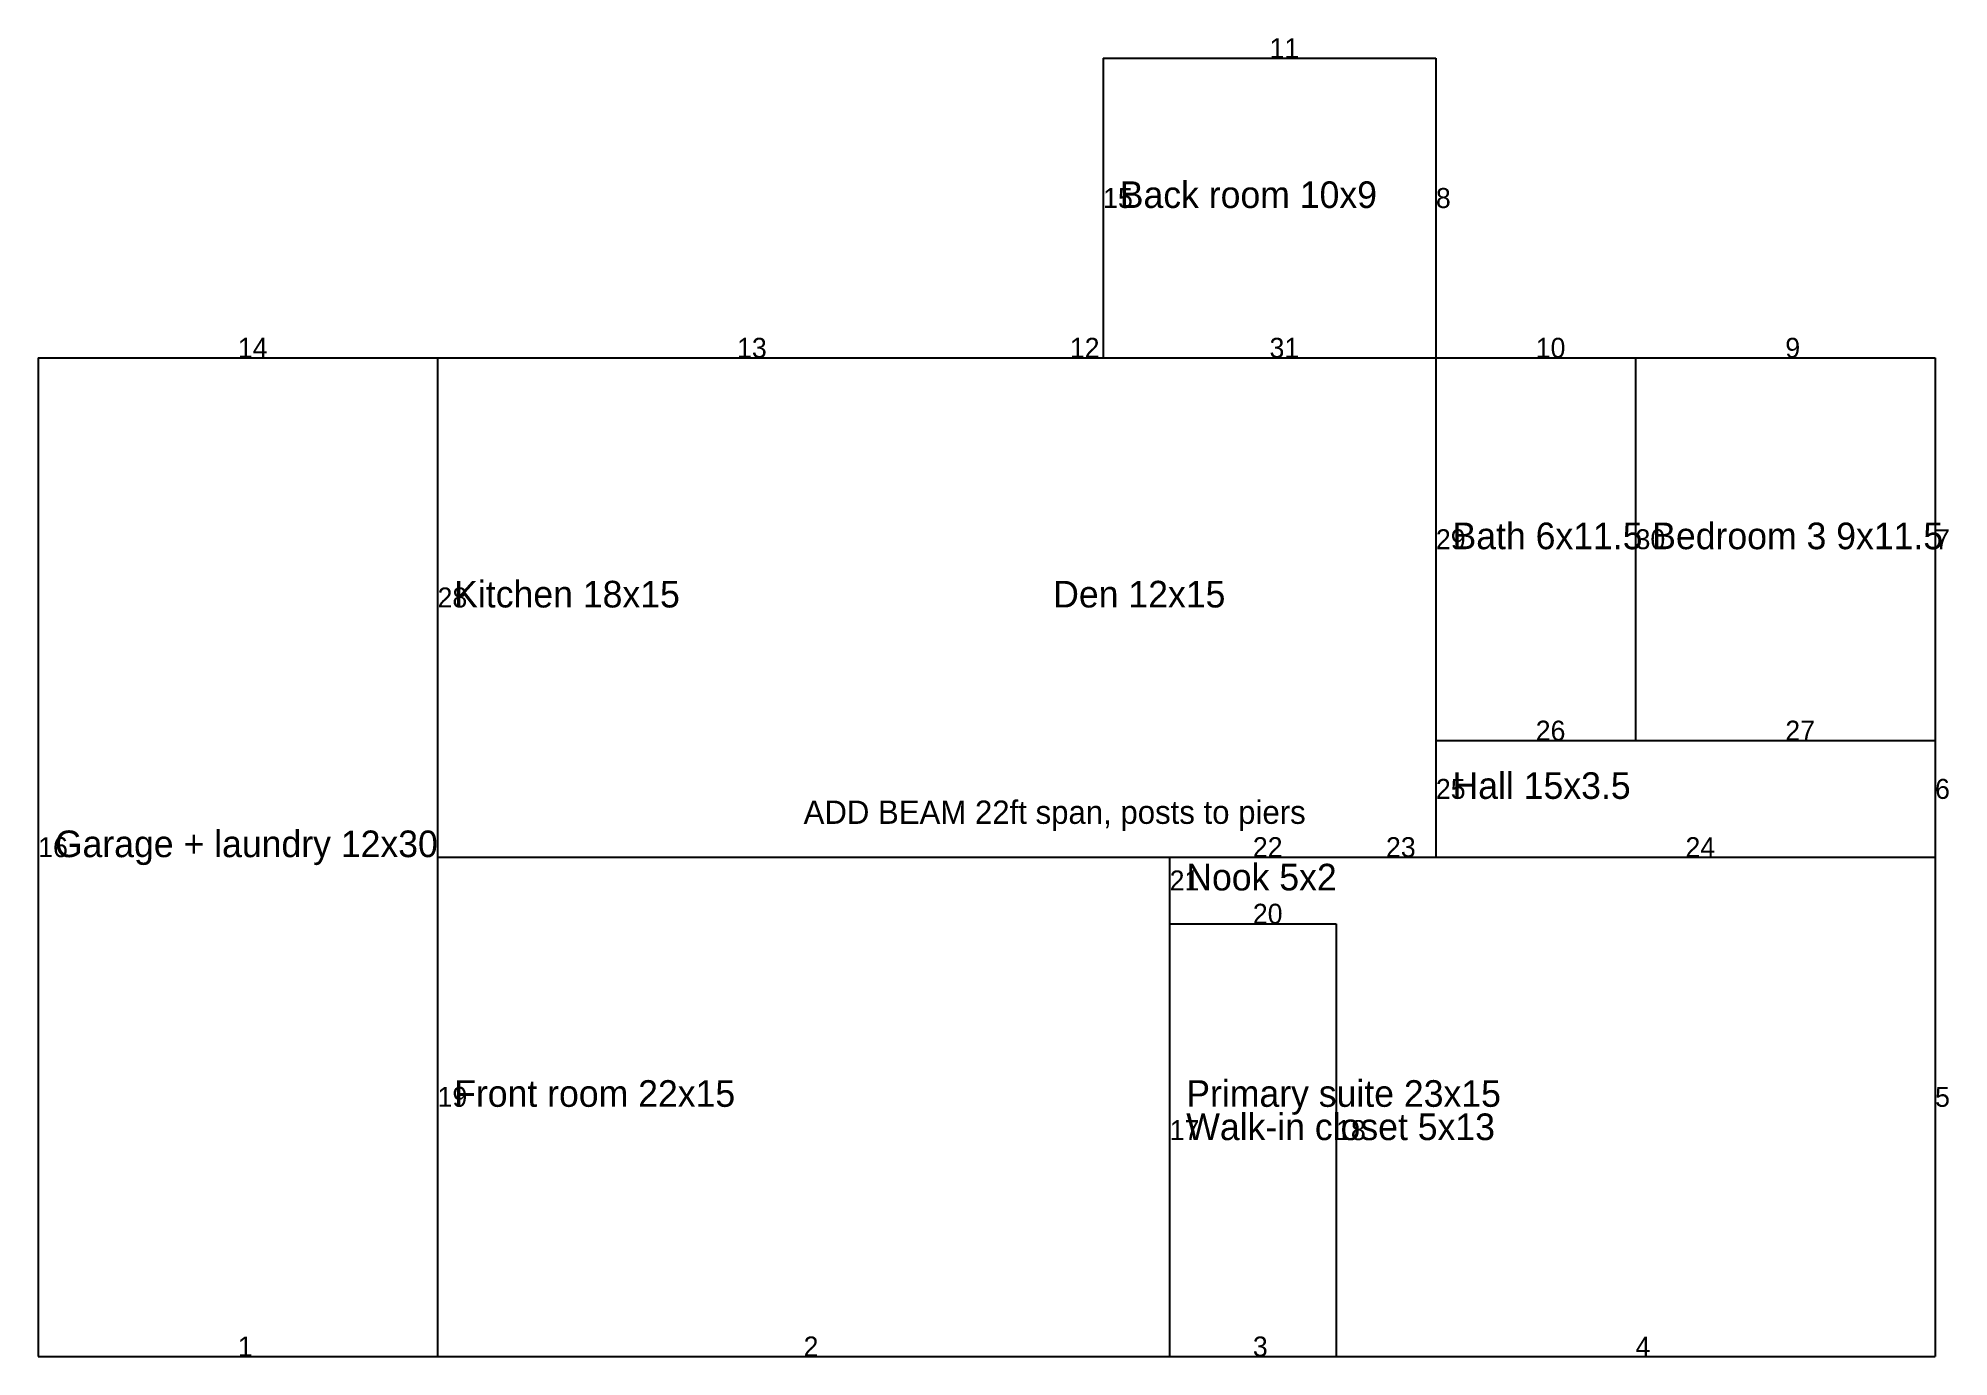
# Model space of a CAD drawing. Header units: feet. Extents: x 0 to 57.4, y -30 to 9.6.
import ezdxf

# ---------------------------------------------------------------- set-up
doc = ezdxf.new("R2010")
doc.units = ezdxf.units.FT

msp = doc.modelspace()

# ---------------------------------------------------------------- linework, layer by layer
at = {"layer": 'BEAMS'}
msp.add_line((12, -15), (34, -15), dxfattribs=at)
at = {"layer": 'DOORS'}
for p, q in [((35.5, 9), (38.5, 9)), ((36, 0), (39, 0)), ((12, -11), (12, -14)), ((43.75, -11.5), (46.25, -11.5)), ((49.25, -11.5), (51.75, -11.5)), ((43.75, -15), (46.25, -15)), ((39, -22.25), (39, -24.75)), ((24.5, -30), (27.5, -30))]:
    msp.add_line(p, q, dxfattribs=at)
at = {"layer": 'GARAGES'}
msp.add_line((2, -30), (11, -30), dxfattribs=at)
at = {"layer": 'WALLS_EXTERIOR'}
for p, q in [((32, 9), (42, 9)), ((32, 9), (32, 0)), ((42, 9), (42, 0)), ((0, 0), (12, 0)), ((0, 0), (0, -30)), ((12, 0), (30, 0)), ((30, 0), (32, 0)), ((42, 0), (48, 0)), ((48, 0), (57, 0)), ((57, 0), (57, -11.5)), ((57, -11.5), (57, -15)), ((57, -15), (57, -30)), ((0, -30), (12, -30)), ((12, -30), (34, -30)), ((34, -30), (39, -30)), ((39, -30), (57, -30))]:
    msp.add_line(p, q, dxfattribs=at)
at = {"layer": 'WALLS_INTERIOR'}
for p, q in [((12, 0), (12, -15)), ((32, 0), (42, 0)), ((42, 0), (42, -11.5)), ((48, 0), (48, -11.5)), ((42, -11.5), (42, -15)), ((42, -11.5), (48, -11.5)), ((48, -11.5), (57, -11.5)), ((12, -15), (12, -30)), ((34, -15), (34, -17)), ((34, -15), (39, -15)), ((39, -15), (42, -15)), ((42, -15), (57, -15)), ((34, -17), (34, -30)), ((34, -17), (39, -17)), ((39, -17), (39, -30))]:
    msp.add_line(p, q, dxfattribs=at)
at = {"layer": 'WINDOWS'}
for p, q in [((32.5, 9), (35.5, 9)), ((38.5, 9), (41.5, 9)), ((15.75, 0), (18.25, 0)), ((24, 0), (30, 0)), ((44, 0), (46, 0)), ((50.5, 0), (54.5, 0)), ((14.5, -30), (21.5, -30)), ((40, -30), (44, -30)), ((49, -30), (53, -30))]:
    msp.add_line(p, q, dxfattribs=at)

# ---------------------------------------------------------------- texts
at = {"layer": 'BEAMS'}
msp.add_text('ADD BEAM 22ft span, posts to piers', height=0.7, dxfattribs=at).set_placement((23, -14))
at = {"layer": 'LABELS'}
for s, p in [('Back room 10x9', (32.5, 4.5)), ('Bath 6x11.5', (42.5, -5.75)), ('Bedroom 3 9x11.5', (48.5, -5.75)), ('Kitchen 18x15', (12.5, -7.5)), ('Den 12x15', (30.5, -7.5)), ('Hall 15x3.5', (42.5, -13.25)), ('Garage + laundry 12x30', (0.5, -15)), ('Nook 5x2', (34.5, -16)), ('Front room 22x15', (12.5, -22.5)), ('Primary suite 23x15', (34.5, -22.5)), ('Walk-in closet 5x13', (34.5, -23.5))]:
    msp.add_text(s, height=0.8, dxfattribs=at).set_placement(p)
at = {"layer": 'WALL_NUMBERS'}
for s, p in [('11', (37, 9)), ('15', (32, 4.5)), ('8', (42, 4.5)), ('14', (6, 0)), ('13', (21, 0)), ('12', (31, 0)), ('31', (37, 0)), ('10', (45, 0)), ('9', (52.5, 0)), ('29', (42, -5.75)), ('30', (48, -5.75)), ('7', (57, -5.75)), ('28', (12, -7.5)), ('26', (45, -11.5)), ('27', (52.5, -11.5)), ('25', (42, -13.25)), ('6', (57, -13.25)), ('16', (0, -15)), ('22', (36.5, -15)), ('23', (40.5, -15)), ('24', (49.5, -15)), ('21', (34, -16)), ('20', (36.5, -17)), ('19', (12, -22.5)), ('5', (57, -22.5)), ('17', (34, -23.5)), ('18', (39, -23.5)), ('1', (6, -30)), ('2', (23, -30)), ('3', (36.5, -30)), ('4', (48, -30))]:
    msp.add_text(s, height=0.6, dxfattribs=at).set_placement(p)

doc.saveas('drawing.dxf')
